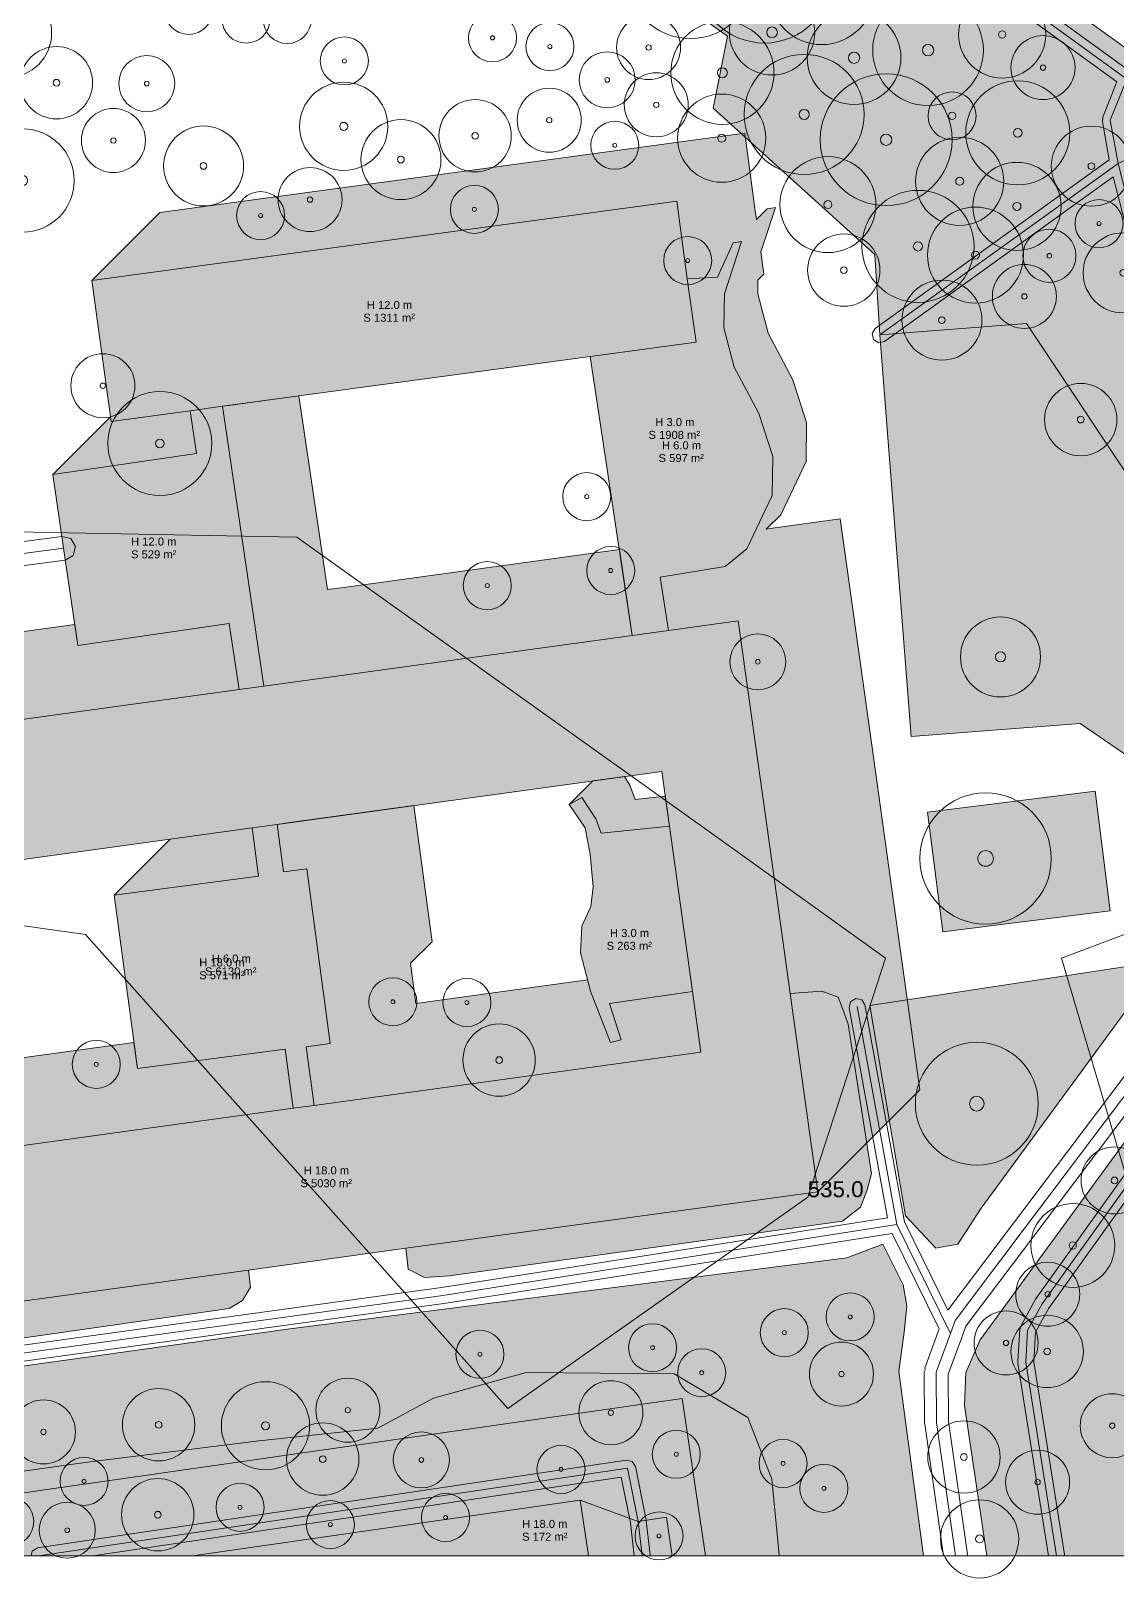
# Model space of a CAD drawing. Header units: metres. Extents: x -4 to 1086, y -7 to 929.
# Drawn here: x 349.2 to 484.9, y -2.8 to 190.6 of the extents above; entities that cross this region are included whole.
import ezdxf

# ---------------------------------------------------------------- set-up
doc = ezdxf.new("R2010")
doc.units = ezdxf.units.M
doc.header["$MEASUREMENT"] = 0
for name, color, linetype, lineweight, true_color in [('TPX_BUILDING_AREAS_TEXT', 7, 'CONTINUOUS', 0, 0x000000), ('TPX_BUILDING_HEIGHTS_TEXT', 7, 'CONTINUOUS', 0, 0x000000), ('TPX_BUILDINGS', 7, 'CONTINUOUS', 0, 0x000000), ('TPX_BUILDINGS_HATCH', 7, 'CONTINUOUS', 0, 0xf0f0f0), ('TPX_BUILDINGS_SHADOWS_HATCH', 7, 'CONTINUOUS', 0, 0x000000), ('TPX_BUILDINGS_SHADOWS_OUTLINES', 7, 'CONTINUOUS', 0, 0x000000), ('TPX_CONTOUR_LINES_5M', 7, 'CONTINUOUS', 0, 0x969696), ('TPX_CONTOUR_LINES_5M_TEXT', 7, 'CONTINUOUS', 0, 0x000000), ('TPX_FRAME_PROJECT', 7, 'CONTINUOUS', 0, 0x000000), ('TPX_ROADS_AXES', 7, 'CONTINUOUS', 0, 0x323232), ('TPX_ROADS_CONTOURS', 7, 'CONTINUOUS', 0, 0x646464), ('TPX_ROADS_HATCH', 7, 'CONTINUOUS', 0, 0xc8c8c8), ('TPX_VEGETATION_GREEN_SPACES', 7, 'CONTINUOUS', 0, 0x58ba48), ('TPX_VEGETATION_GREEN_SPACES_HATCH', 7, 'CONTINUOUS', 0, 0x58ba48), ('TPX_VEGETATION_TREES_INDIVIDUAL', 7, 'CONTINUOUS', 0, 0x136734), ('TPX_WATERWAYS', 7, 'CONTINUOUS', 0, 0x7aafdf)]:
    doc.layers.add(name, color=color, linetype=linetype, lineweight=lineweight, true_color=true_color)
doc.styles.add('TPX_TEXTE', font='arial.ttf')

# ---------------------------------------------------------------- blocks, each defined once
blk = doc.blocks.new('TREETR003_CR035')
at = {"layer": 'TPX_VEGETATION_TREES_INDIVIDUAL'}
for radius in [3.5, 0.292]:
    blk.add_circle((0, 0, 0.04), radius, dxfattribs=at)
blk = doc.blocks.new('TREETR005_CR054')
at = {"layer": 'TPX_VEGETATION_TREES_INDIVIDUAL'}
for radius in [5.44, 0.458]:
    blk.add_circle((0, 0, 0.04), radius, dxfattribs=at)
blk = doc.blocks.new('TREETR003_CR030')
at = {"layer": 'TPX_VEGETATION_TREES_INDIVIDUAL'}
for radius in [3, 0.25]:
    blk.add_circle((0, 0, 0.04), radius, dxfattribs=at)
blk = doc.blocks.new('TREETR005_CR055')
at = {"layer": 'TPX_VEGETATION_TREES_INDIVIDUAL'}
for radius in [5.51, 0.5]:
    blk.add_circle((0, 0, 0.04), radius, dxfattribs=at)
blk = doc.blocks.new('TREETR006_CR075')
at = {"layer": 'TPX_VEGETATION_TREES_INDIVIDUAL'}
for radius in [7.5, 0.625]:
    blk.add_circle((0, 0, 0.04), radius, dxfattribs=at)
blk = doc.blocks.new('TREETR007_CR080')
at = {"layer": 'TPX_VEGETATION_TREES_INDIVIDUAL'}
for radius in [8.03, 0.708]:
    blk.add_circle((0, 0, 0.04), radius, dxfattribs=at)
blk = doc.blocks.new('TREETR009_CR077')
at = {"layer": 'TPX_VEGETATION_TREES_INDIVIDUAL'}
for radius in [7.68, 0.914]:
    blk.add_circle((0, 0, 0.04), radius, dxfattribs=at)
blk = doc.blocks.new('TREETR006_CR070')
at = {"layer": 'TPX_VEGETATION_TREES_INDIVIDUAL'}
for radius in [7, 0.583]:
    blk.add_circle((0, 0, 0.04), radius, dxfattribs=at)
blk = doc.blocks.new('TREETR007_CR069')
at = {"layer": 'TPX_VEGETATION_TREES_INDIVIDUAL'}
for radius in [6.92, 0.708]:
    blk.add_circle((0, 0, 0.04), radius, dxfattribs=at)
blk = doc.blocks.new('TREETR003_CR033')
at = {"layer": 'TPX_VEGETATION_TREES_INDIVIDUAL'}
for radius in [3.32, 0.292]:
    blk.add_circle((0, 0, 0.04), radius, dxfattribs=at)
blk = doc.blocks.new('TREETR007_CR085')
at = {"layer": 'TPX_VEGETATION_TREES_INDIVIDUAL'}
for radius in [8.5, 0.708]:
    blk.add_circle((0, 0, 0.04), radius, dxfattribs=at)
blk = doc.blocks.new('TREETR006_CR065')
at = {"layer": 'TPX_VEGETATION_TREES_INDIVIDUAL'}
for radius in [6.45, 0.625]:
    blk.add_circle((0, 0, 0.04), radius, dxfattribs=at)
blk = doc.blocks.new('TREETR006_CR050')
at = {"layer": 'TPX_VEGETATION_TREES_INDIVIDUAL'}
for radius in [5, 0.625]:
    blk.add_circle((0, 0, 0.04), radius, dxfattribs=at)
blk = doc.blocks.new('TREETR010_CR082')
at = {"layer": 'TPX_VEGETATION_TREES_INDIVIDUAL'}
for radius in [8.21, 0.978]:
    blk.add_circle((0, 0, 0.04), radius, dxfattribs=at)
blk = doc.blocks.new('TREETR007_CR082')
at = {"layer": 'TPX_VEGETATION_TREES_INDIVIDUAL'}
for radius in [8.24, 0.708]:
    blk.add_circle((0, 0, 0.04), radius, dxfattribs=at)
blk = doc.blocks.new('TREETR003_CR040')
at = {"layer": 'TPX_VEGETATION_TREES_INDIVIDUAL'}
for radius in [4, 0.333]:
    blk.add_circle((0, 0, 0.04), radius, dxfattribs=at)
blk = doc.blocks.new('TREETR004_CR050')
at = {"layer": 'TPX_VEGETATION_TREES_INDIVIDUAL'}
for radius in [5, 0.417]:
    blk.add_circle((0, 0, 0.04), radius, dxfattribs=at)
blk = doc.blocks.new('TREETR005_CR030')
at = {"layer": 'TPX_VEGETATION_TREES_INDIVIDUAL'}
for radius in [3, 0.458]:
    blk.add_circle((0, 0, 0.04), radius, dxfattribs=at)
blk = doc.blocks.new('TREETR004_CR042')
at = {"layer": 'TPX_VEGETATION_TREES_INDIVIDUAL'}
for radius in [4.19, 0.417]:
    blk.add_circle((0, 0, 0.04), radius, dxfattribs=at)
blk = doc.blocks.new('TREETR005_CR052')
at = {"layer": 'TPX_VEGETATION_TREES_INDIVIDUAL'}
for radius in [5.24, 0.458]:
    blk.add_circle((0, 0, 0.04), radius, dxfattribs=at)
blk = doc.blocks.new('TREETR004_CR045')
at = {"layer": 'TPX_VEGETATION_TREES_INDIVIDUAL'}
for radius in [4.52, 0.417]:
    blk.add_circle((0, 0, 0.04), radius, dxfattribs=at)
blk = doc.blocks.new('TREETR007_CR053')
at = {"layer": 'TPX_VEGETATION_TREES_INDIVIDUAL'}
for radius in [5.33, 0.667]:
    blk.add_circle((0, 0, 0.04), radius, dxfattribs=at)
blk = doc.blocks.new('TREETR005_CR060')
at = {"layer": 'TPX_VEGETATION_TREES_INDIVIDUAL'}
for radius in [6, 0.5]:
    blk.add_circle((0, 0, 0.04), radius, dxfattribs=at)
blk = doc.blocks.new('TREETR005_CR049')
at = {"layer": 'TPX_VEGETATION_TREES_INDIVIDUAL'}
for radius in [4.89, 0.5]:
    blk.add_circle((0, 0, 0.04), radius, dxfattribs=at)
blk = doc.blocks.new('TREETR005_CR065')
at = {"layer": 'TPX_VEGETATION_TREES_INDIVIDUAL'}
for radius in [6.5, 0.542]:
    blk.add_circle((0, 0, 0.04), radius, dxfattribs=at)
blk = doc.blocks.new('TREETR007_CR066')
at = {"layer": 'TPX_VEGETATION_TREES_INDIVIDUAL'}
for radius in [6.59, 0.708]:
    blk.add_circle((0, 0, 0.04), radius, dxfattribs=at)
blk = doc.blocks.new('TREETR007_CR059')
at = {"layer": 'TPX_VEGETATION_TREES_INDIVIDUAL'}
for radius in [5.86, 0.708]:
    blk.add_circle((0, 0, 0.04), radius, dxfattribs=at)

msp = doc.modelspace()

# ---------------------------------------------------------------- hatches: boundary and pattern name
at = {"layer": 'TPX_BUILDINGS_HATCH'}
for points in [[(429.89, 169.3), (356.83, 159.41), (359.24, 141.78), (369.1, 143.12), (373.14, 143.67), (419.09, 149.89), (432.3, 151.68), (431.21, 159.59), (429.89, 169.3)], [(429.89, 169.3), (356.83, 159.41), (359.24, 141.78), (369.1, 143.12), (373.14, 143.67), (419.09, 149.89), (424.34, 115.04), (428.84, 115.66), (427.81, 122.32), (435.93, 123.67), (438.64, 125.87), (441.83, 132.51), (441.88, 137.4), (440.14, 142.76), (438.6, 145.67), (437.06, 148.56), (435.77, 153.48), (435.84, 157.74), (437.99, 164.28), (436.94, 164.11), (435, 159.82), (431.21, 159.59), (429.89, 169.3)], [(432.3, 151.68), (419.09, 149.89), (424.34, 115.04), (428.84, 115.66), (427.81, 122.32), (435.93, 123.67), (438.64, 125.87), (441.83, 132.51), (441.88, 137.4), (440.14, 142.76), (438.6, 145.67), (437.06, 148.56), (435.77, 153.48), (435.84, 157.74), (437.99, 164.28), (436.94, 164.11), (435, 159.82), (431.21, 159.59), (432.3, 151.68)], [(369.89, 137.76), (351.92, 135.14), (353.28, 125.93), (355.08, 113.76), (373.99, 116.51), (375.2, 108.27), (378.3, 108.69), (373.14, 143.67), (369.1, 143.12), (369.89, 137.76)], [(375.2, 108.27), (313.06, 99.71), (315.45, 82.53), (322.95, 83.56), (326.8, 84.09), (376.83, 90.99), (379.96, 91.42), (428.03, 98.05), (428.98, 91.19), (431.87, 70.55), (432.92, 62.97), (384.58, 56.3), (381.96, 55.94), (331.96, 49.05), (329.01, 48.63), (320.25, 47.43), (322.91, 28.36), (376.4, 35.72), (396.05, 38.44), (447.52, 45.52), (444.08, 70.29), (441.78, 86.83), (437.58, 116.86), (428.84, 115.66), (424.34, 115.04), (378.3, 108.69), (375.2, 108.27)], [(418.04, 94.79), (416.47, 93.91), (418.45, 91.01), (419.09, 87.66), (419.46, 83.61), (419.15, 81.16), (418.04, 78.72), (417.87, 75.37), (419.12, 70.58), (421.6, 64.17), (422.93, 64.49), (421.5, 69.03), (431.87, 70.55), (428.98, 91.19), (420.45, 90.31), (419.8, 92.1), (418.04, 94.79)], [(418.04, 94.79), (416.47, 93.91), (418.45, 91.01), (419.09, 87.66), (419.46, 83.61), (419.15, 81.16), (418.04, 78.72), (417.87, 75.37), (419.12, 70.58), (421.6, 64.17), (422.93, 64.49), (421.5, 69.03), (431.87, 70.55), (428.98, 91.19), (420.45, 90.31), (419.8, 92.1), (418.04, 94.79)], [(377.63, 84.97), (359.6, 82.59), (362.5, 60.9), (380.98, 63.34), (381.96, 55.94), (384.58, 56.3), (383.6, 63.64), (386.6, 64.03), (383.68, 85.87), (380.75, 85.48), (379.96, 91.42), (376.83, 90.99), (377.63, 84.97)], [(417.82, 6.95), (369.39, 0), (418.85, 0), (417.82, 6.95)]]:
    msp.add_hatch(color=256, dxfattribs=at).paths.add_polyline_path(points)
h = msp.add_hatch(color=256, dxfattribs=at)
h.paths.add_polyline_path([(375.2, 108.27), (313.06, 99.71), (315.45, 82.53), (322.95, 83.56), (326.8, 84.09), (376.83, 90.99), (377.63, 84.97), (359.6, 82.59), (362.5, 60.9), (380.98, 63.34), (381.96, 55.94), (331.96, 49.05), (329.01, 48.63), (320.25, 47.43), (322.91, 28.36), (376.4, 35.72), (396.05, 38.44), (447.52, 45.52), (444.08, 70.29), (441.78, 86.83), (437.58, 116.86), (428.84, 115.66), (424.34, 115.04), (378.3, 108.69), (373.14, 143.67), (369.1, 143.12), (369.89, 137.76), (351.92, 135.14), (353.28, 125.93), (355.08, 113.76), (373.99, 116.51), (375.2, 108.27)])
h.paths.add_polyline_path([(379.96, 91.42), (428.03, 98.05), (428.98, 91.19), (431.87, 70.55), (432.92, 62.97), (384.58, 56.3), (383.6, 63.64), (386.6, 64.03), (383.68, 85.87), (380.75, 85.48), (379.96, 91.42)], flags=16)
at = {"layer": 'TPX_BUILDINGS_SHADOWS_HATCH'}
for points in [[(365.32, 167.89), (356.83, 159.41), (429.89, 169.3), (431.21, 159.59), (435, 159.82), (436.94, 164.11), (437.99, 164.28), (435.84, 157.74), (435.77, 153.48), (437.06, 148.56), (438.6, 145.67), (440.14, 142.76), (441.88, 137.4), (441.83, 132.51), (438.64, 125.87), (435.93, 123.67), (427.81, 122.32), (428.84, 115.66), (437.58, 116.86), (441.78, 86.83), (444.08, 70.29), (447.52, 45.52), (460.25, 58.24), (456.81, 83.02), (454.5, 99.55), (450.31, 129.59), (441.57, 128.39), (441.08, 128.32), (442.88, 130.11), (446.07, 136.76), (446.12, 141.64), (444.38, 147), (442.84, 149.91), (441.31, 152.81), (440.01, 157.72), (440.04, 159.42), (440.78, 160.17), (440.4, 162.96), (442.23, 168.53), (441.19, 168.35), (439.85, 167.01), (439.7, 168.08), (438.38, 177.79), (365.32, 167.89)], [(359.16, 142.37), (351.92, 135.14), (369.89, 137.76), (369.1, 143.12), (359.24, 141.78), (359.16, 142.37)], [(373.88, 143.77), (373.14, 143.67), (378.3, 108.69), (424.34, 115.04), (422.72, 125.79), (391.03, 121.42), (387.93, 121), (386.25, 120.76), (382.69, 144.96), (373.88, 143.77)], [(317.3, 103.95), (313.06, 99.71), (375.2, 108.27), (373.99, 116.51), (355.08, 113.76), (354.68, 116.42), (325.79, 112.43), (317.3, 103.95)], [(419.42, 96.86), (416.47, 93.91), (418.04, 94.79), (419.8, 92.1), (420.45, 90.31), (428.98, 91.19), (428.46, 94.94), (424.7, 94.55), (424.04, 96.34), (423.35, 97.41), (419.42, 96.86)], [(381.55, 91.64), (379.96, 91.42), (380.75, 85.48), (383.68, 85.87), (386.6, 64.03), (383.6, 63.64), (384.58, 56.3), (432.92, 62.97), (431.87, 70.55), (421.5, 69.03), (422.93, 64.49), (421.6, 64.17), (419.12, 70.58), (418.75, 71.99), (397.31, 69.03), (396.64, 74.07), (399.33, 76.76), (397.05, 93.78), (381.55, 91.64)], [(366.59, 89.58), (359.6, 82.59), (377.63, 84.97), (376.83, 90.99), (366.59, 89.58)], [(327.72, 84.22), (326.8, 84.09), (331.96, 49.05), (381.96, 55.94), (380.98, 63.34), (362.5, 60.9), (362.06, 64.17), (344.69, 61.78), (341.11, 86.07), (327.72, 84.22)], [(343.02, 7.12), (335.9, 0), (369.39, 0), (417.82, 6.95), (418.85, 0), (433.48, 0), (430.55, 19.68), (343.02, 7.12)]]:
    msp.add_hatch(color=256, dxfattribs=at).paths.add_polyline_path(points)
at = {"layer": 'TPX_ROADS_HATCH'}
for points in [[(472.74, 28.29), (472.51, 24.27), (472.54, 24.16), (472.52, 24.05), (476.34, 0), (478.3, 0), (478.34, 0.16), (474.51, 24.26), (474.72, 27.95), (476.38, 30.97), (510.12, 78.09), (510.3, 78.84), (509.89, 79.49), (509.15, 79.66), (508.5, 79.26), (474.72, 32.09), (474.66, 31.99), (472.86, 28.71), (472.74, 28.29)], [(349.37, 0.6), (349.22, 0), (356.95, 0), (422.95, 9.84), (424.1, 4.13), (424.58, 0), (426.55, 0), (426.58, 0.12), (426.08, 4.4), (426.07, 4.48), (424.72, 11.17), (424.32, 11.79), (423.6, 11.96), (350.03, 0.99), (349.37, 0.6)]]:
    msp.add_hatch(color=256, dxfattribs=at).paths.add_polyline_path(points)
at = {"layer": 'TPX_VEGETATION_GREEN_SPACES_HATCH'}
for points in [[(391.79, 256.05), (374.33, 233.94), (436.25, 189.93), (434.42, 180.93), (454.64, 162.63), (455.28, 152.59), (473.58, 154), (489.2, 130.56), (491.13, 96.62), (501.97, 88.8), (529.92, 125.4), (550.36, 150.47), (550.4, 156.12), (548.65, 158.88), (546.3, 160.51), (541.55, 161.45), (535.65, 163.28), (521.21, 167.51), (510.56, 172.25), (497.62, 180.06), (480.97, 192.05), (457.68, 209.02), (394.29, 255.82), (391.79, 256.05)], [(473.58, 154), (455.28, 152.59), (459.18, 102.4), (480.29, 104.03), (491.13, 96.62), (489.2, 130.56), (473.58, 154)], [(482.15, 95.56), (461.24, 92.95), (463.13, 78), (484.04, 80.61), (482.15, 95.56)], [(465.99, 22.91), (465.86, 18.78), (468.62, 0), (494.76, 0), (494.31, 2.81), (509.6, 5.22), (510.44, 0), (512.1, 0), (513.85, 0.22), (518.96, 0.98), (517.79, 8.09), (528.99, 24.73), (522.8, 67.76), (509.31, 78.68), (506.94, 80.58), (467.81, 27.02), (465.99, 22.91)], [(486.91, 73.77), (454.01, 68.8), (458.45, 42.52), (462.24, 38.47), (465, 38.98), (467.91, 43.45), (487.27, 69.86), (486.91, 73.77)], [(447.52, 45.52), (396.05, 38.44), (396.33, 35.83), (398.37, 34.79), (401.46, 35.02), (450.6, 41.83), (452.85, 43.6), (453.68, 45.76), (454.21, 47.79), (451.32, 66.47), (450.59, 68.4), (450.06, 69.81), (448.02, 70.59), (444.08, 70.29), (447.52, 45.52)], [(318.14, 20.99), (304.9, 19.04), (307.32, 0), (369.39, 0), (417.82, 6.95), (425.09, 4.29), (428.6, 4.83), (429.32, 0), (460.71, 0), (457.62, 23.04), (458.31, 27.98), (458.63, 31.23), (458.17, 33.89), (455.65, 38.98), (451.14, 37.26), (381.53, 28.36), (318.29, 19.56), (318.14, 20.99)], [(376.4, 35.72), (322.91, 28.36), (323.57, 23.72), (373.98, 30.9), (375.63, 31.94), (376.65, 33.57), (376.4, 35.72)]]:
    msp.add_hatch(color=256, dxfattribs=at).paths.add_polyline_path(points)

# ---------------------------------------------------------------- linework, layer by layer
at = {"layer": 'TPX_BUILDINGS', "elevation": 0.04}
for points in [[(429.89, 169.3), (356.83, 159.41), (359.24, 141.78), (369.1, 143.12), (373.14, 143.67), (419.09, 149.89), (432.3, 151.68), (431.21, 159.59)], [(429.89, 169.3), (356.83, 159.41), (359.24, 141.78), (369.1, 143.12), (373.14, 143.67), (419.09, 149.89), (424.34, 115.04), (428.84, 115.66), (427.81, 122.32), (435.93, 123.67), (438.64, 125.87), (441.83, 132.51), (441.88, 137.4), (440.14, 142.76), (438.6, 145.67), (437.06, 148.56), (435.77, 153.48), (435.84, 157.74), (437.99, 164.28), (436.94, 164.11), (435, 159.82), (431.21, 159.59)], [(432.3, 151.68), (419.09, 149.89), (424.34, 115.04), (428.84, 115.66), (427.81, 122.32), (435.93, 123.67), (438.64, 125.87), (441.83, 132.51), (441.88, 137.4), (440.14, 142.76), (438.6, 145.67), (437.06, 148.56), (435.77, 153.48), (435.84, 157.74), (437.99, 164.28), (436.94, 164.11), (435, 159.82), (431.21, 159.59)], [(369.89, 137.76), (351.92, 135.14), (353.28, 125.93), (355.08, 113.76), (373.99, 116.51), (375.2, 108.27), (378.3, 108.69), (373.14, 143.67), (369.1, 143.12)], [(379.96, 91.42), (428.03, 98.05), (428.98, 91.19), (431.87, 70.55), (432.92, 62.97), (384.58, 56.3), (383.6, 63.64), (386.6, 64.03), (383.68, 85.87), (380.75, 85.48)], [(418.04, 94.79), (416.47, 93.91), (418.45, 91.01), (419.09, 87.66), (419.46, 83.61), (419.15, 81.16), (418.04, 78.72), (417.87, 75.37), (419.12, 70.58), (421.6, 64.17), (422.93, 64.49), (421.5, 69.03), (431.87, 70.55), (428.98, 91.19), (420.45, 90.31), (419.8, 92.1)], [(418.04, 94.79), (416.47, 93.91), (418.45, 91.01), (419.09, 87.66), (419.46, 83.61), (419.15, 81.16), (418.04, 78.72), (417.87, 75.37), (419.12, 70.58), (421.6, 64.17), (422.93, 64.49), (421.5, 69.03), (431.87, 70.55), (428.98, 91.19), (420.45, 90.31), (419.8, 92.1)], [(377.63, 84.97), (359.6, 82.59), (362.5, 60.9), (380.98, 63.34), (381.96, 55.94), (384.58, 56.3), (383.6, 63.64), (386.6, 64.03), (383.68, 85.87), (380.75, 85.48), (379.96, 91.42), (376.83, 90.99)], [(417.82, 6.95), (369.39, 0), (418.85, 0)]]:
    msp.add_lwpolyline(points, close=True, dxfattribs=at)
for points in [[(322.91, 28.36), (376.4, 35.72), (396.05, 38.44), (447.52, 45.52), (444.08, 70.29), (441.78, 86.83), (437.58, 116.86), (428.84, 115.66), (424.34, 115.04), (378.3, 108.69), (373.14, 143.67), (369.1, 143.12), (369.89, 137.76), (351.92, 135.14), (353.28, 125.93), (355.08, 113.76), (373.99, 116.51), (375.2, 108.27), (313.06, 99.71)], [(322.91, 28.36), (376.4, 35.72), (396.05, 38.44), (447.52, 45.52), (444.08, 70.29), (441.78, 86.83), (437.58, 116.86), (428.84, 115.66), (424.34, 115.04), (378.3, 108.69), (375.2, 108.27), (313.06, 99.71)], [(326.8, 84.09), (376.83, 90.99), (379.96, 91.42), (428.03, 98.05), (428.98, 91.19), (431.87, 70.55), (432.92, 62.97), (384.58, 56.3), (381.96, 55.94), (331.96, 49.05)], [(326.8, 84.09), (376.83, 90.99), (377.63, 84.97), (359.6, 82.59), (362.5, 60.9), (380.98, 63.34), (381.96, 55.94), (331.96, 49.05)]]:
    msp.add_lwpolyline(points, dxfattribs=at)
at = {"layer": 'TPX_BUILDINGS_SHADOWS_OUTLINES', "elevation": 0.04}
for points in [[(365.32, 167.89), (356.83, 159.41), (429.89, 169.3), (431.21, 159.59), (435, 159.82), (436.94, 164.11), (437.99, 164.28), (435.84, 157.74), (435.77, 153.48), (437.06, 148.56), (438.6, 145.67), (440.14, 142.76), (441.88, 137.4), (441.83, 132.51), (438.64, 125.87), (435.93, 123.67), (427.81, 122.32), (428.84, 115.66), (437.58, 116.86), (441.78, 86.83), (444.08, 70.29), (447.52, 45.52), (460.25, 58.24), (456.81, 83.02), (454.5, 99.55), (450.31, 129.59), (441.57, 128.39), (441.08, 128.32), (442.88, 130.11), (446.07, 136.76), (446.12, 141.64), (444.38, 147), (442.84, 149.91), (441.31, 152.81), (440.01, 157.72), (440.04, 159.42), (440.78, 160.17), (440.4, 162.96), (442.23, 168.53), (441.19, 168.35), (439.85, 167.01), (439.7, 168.08), (438.38, 177.79)], [(359.16, 142.37), (351.92, 135.14), (369.89, 137.76), (369.1, 143.12), (359.24, 141.78)], [(373.88, 143.77), (373.14, 143.67), (378.3, 108.69), (424.34, 115.04), (422.72, 125.79), (391.03, 121.42), (387.93, 121), (386.25, 120.76), (382.69, 144.96)], [(317.3, 103.95), (313.06, 99.71), (375.2, 108.27), (373.99, 116.51), (355.08, 113.76), (354.68, 116.42), (325.79, 112.43)], [(419.42, 96.86), (416.47, 93.91), (418.04, 94.79), (419.8, 92.1), (420.45, 90.31), (428.98, 91.19), (428.46, 94.94), (424.7, 94.55), (424.04, 96.34), (423.35, 97.41)], [(381.55, 91.64), (379.96, 91.42), (380.75, 85.48), (383.68, 85.87), (386.6, 64.03), (383.6, 63.64), (384.58, 56.3), (432.92, 62.97), (431.87, 70.55), (421.5, 69.03), (422.93, 64.49), (421.6, 64.17), (419.12, 70.58), (418.75, 71.99), (397.31, 69.03), (396.64, 74.07), (399.33, 76.76), (397.05, 93.78)], [(366.59, 89.58), (359.6, 82.59), (377.63, 84.97), (376.83, 90.99)], [(327.72, 84.22), (326.8, 84.09), (331.96, 49.05), (381.96, 55.94), (380.98, 63.34), (362.5, 60.9), (362.06, 64.17), (344.69, 61.78), (341.11, 86.07)], [(343.02, 7.12), (335.9, 0), (369.39, 0), (417.82, 6.95), (418.85, 0), (433.48, 0), (430.55, 19.68)]]:
    msp.add_lwpolyline(points, close=True, dxfattribs=at)
at = {"layer": 'TPX_CONTOUR_LINES_5M', "elevation": 0.05}
for points in [[(329.67, 128.3), (307.5, 104.6), (329.67, 81.38), (356.04, 77.68), (408.79, 18.41), (446.25, 44.83), (455.98, 74.71), (435.16, 89.66), (382.41, 127.33), (329.67, 128.3)], [(520.68, 0), (523, 44.83), (487.91, 78.44), (477.98, 74.71), (500.06, 0)]]:
    msp.add_lwpolyline(points, dxfattribs=at)
at = {"layer": 'TPX_FRAME_PROJECT', "elevation": 0}
msp.add_lwpolyline([(0, 0), (1081.31, 0), (1081.31, 926.42), (0, 926.42)], close=True, dxfattribs=at)
at = {"layer": 'TPX_ROADS_AXES', "elevation": 0.03}
for points in [[(232.2, 301.39), (256.66, 303.48), (287, 306.09), (300.01, 305.23), (314.5, 302.5), (343.76, 288.52), (387.36, 256.22), (486.11, 184.57), (486.58, 184.21), (494.49, 178.61), (499.33, 175.18), (515.59, 165.35), (536.92, 157.79), (554.84, 152.99), (566.8, 150.84), (590.74, 146), (609.56, 144.37), (629.16, 143.99), (636.48, 140.63), (649.17, 129.79), (651.65, 128.09), (655.44, 125.55), (717.68, 81.41)], [(484.05, 179.44), (486.11, 184.57), (496.25, 185.88)], [(455.28, 152.59), (485.03, 174.02), (494.49, 178.61)], [(491.13, 96.62), (492.97, 109.55), (492.34, 118.49), (492.45, 123.27), (494.88, 128.43), (494.3, 134.82), (493.49, 138.47), (493.54, 149.64), (488.87, 158.95), (485.03, 174.02), (484.05, 179.44)], [(562.57, 164.2), (554.84, 152.99), (516.19, 100.76), (488.54, 61.09), (473.3, 40.87), (464.68, 29.44), (464.08, 27.8), (462.3, 22.96)], [(353.28, 125.93), (318.61, 121.35)], [(509.31, 78.68), (475.54, 31.5), (473.73, 28.23), (473.5, 24.21)], [(452.43, 68.67), (457.38, 41.41), (464.08, 27.8)], [(298.96, 18.13), (318.14, 20.99), (324.74, 22.11), (400.65, 32.54), (457.38, 41.41)], [(473.5, 24.21), (477.35, 0)], [(462.3, 22.96), (462.36, 16.67), (464.71, 0)], [(350.18, 0), (423.74, 10.97), (425.09, 4.29), (425.59, 0)]]:
    msp.add_lwpolyline(points, dxfattribs=at)
at = {"layer": 'TPX_ROADS_CONTOURS', "elevation": 0.03}
for points in [[(389.26, 256.08), (392.72, 259.83), (457.81, 209.86), (457.9, 209.79), (485.14, 192.04), (492.89, 186.46), (486.38, 185.62)], [(472.74, 28.29), (472.51, 24.27), (472.54, 24.16), (472.52, 24.05), (476.34, 0), (478.3, 0), (478.34, 0.16), (474.51, 24.26), (474.72, 27.95), (476.38, 30.97), (510.12, 78.09), (510.3, 78.84), (509.89, 79.49), (509.15, 79.66), (508.5, 79.26), (474.72, 32.09), (474.66, 31.99), (472.86, 28.71)], [(349.37, 0.6), (349.22, 0), (356.95, 0), (422.95, 9.84), (424.1, 4.13), (424.58, 0), (426.55, 0), (426.58, 0.12), (426.08, 4.4), (426.07, 4.48), (424.72, 11.17), (424.32, 11.79), (423.6, 11.96), (350.03, 0.99)]]:
    msp.add_lwpolyline(points, close=True, dxfattribs=at)
for points in [[(387.97, 254.54), (484.89, 184.22), (483.13, 179.81), (483.07, 179.26), (483.93, 174.46), (454.7, 153.4), (454.29, 152.75), (454.47, 152.01), (455.12, 151.6), (455.86, 151.78), (484.42, 172.35), (487.91, 158.71)], [(320.28, 120.05), (353.48, 124.45), (354.47, 125.02), (354.77, 126.13), (354.19, 127.13), (353.08, 127.42), (319.91, 123.03)], [(487.33, 61.97), (472.1, 41.77), (463.76, 30.71), (458.34, 41.73), (453.41, 68.85), (453, 69.49), (452.25, 69.65), (451.61, 69.24), (451.45, 68.49), (456.21, 42.24), (400.5, 33.53), (324.61, 23.1)], [(324.89, 21.12), (400.79, 31.55), (400.8, 31.55), (456.8, 40.31), (462.69, 28.36), (460.89, 23.48), (460.91, 23.21), (460.8, 22.95), (460.86, 16.65), (460.87, 16.46), (463.2, 0), (466.14, 0), (466.2, 0.21), (463.86, 16.78), (463.8, 22.7), (465.49, 27.28), (466.01, 28.71), (474.5, 39.97), (489.74, 60.18)]]:
    msp.add_lwpolyline(points, dxfattribs=at)
at = {"layer": 'TPX_VEGETATION_GREEN_SPACES', "elevation": 0}
for points in [[(391.79, 256.05), (374.33, 233.94), (436.25, 189.93), (434.42, 180.93), (454.64, 162.63), (455.28, 152.59), (473.58, 154), (489.2, 130.56), (491.13, 96.62), (501.97, 88.8), (529.92, 125.4), (550.36, 150.47), (550.4, 156.12), (548.65, 158.88), (546.3, 160.51), (541.55, 161.45), (535.65, 163.28), (521.21, 167.51), (510.56, 172.25), (497.62, 180.06), (480.97, 192.05), (457.68, 209.02), (394.29, 255.82)], [(473.58, 154), (455.28, 152.59), (459.18, 102.4), (480.29, 104.03), (491.13, 96.62), (489.2, 130.56)], [(482.15, 95.56), (461.24, 92.95), (463.13, 78), (484.04, 80.61)], [(465.99, 22.91), (465.86, 18.78), (468.62, 0), (494.76, 0), (494.31, 2.81), (509.6, 5.22), (510.44, 0), (512.1, 0), (513.85, 0.22), (518.96, 0.98), (517.79, 8.09), (528.99, 24.73), (522.8, 67.76), (509.31, 78.68), (506.94, 80.58), (467.81, 27.02)], [(486.91, 73.77), (454.01, 68.8), (458.45, 42.52), (462.24, 38.47), (465, 38.98), (467.91, 43.45), (487.27, 69.86)], [(447.52, 45.52), (396.05, 38.44), (396.33, 35.83), (398.37, 34.79), (401.46, 35.02), (450.6, 41.83), (452.85, 43.6), (453.68, 45.76), (454.21, 47.79), (451.32, 66.47), (450.59, 68.4), (450.06, 69.81), (448.02, 70.59), (444.08, 70.29)], [(318.14, 20.99), (304.9, 19.04), (307.32, 0), (369.39, 0), (417.82, 6.95), (425.09, 4.29), (428.6, 4.83), (429.32, 0), (460.71, 0), (457.62, 23.04), (458.31, 27.98), (458.63, 31.23), (458.17, 33.89), (455.65, 38.98), (451.14, 37.26), (381.53, 28.36), (318.29, 19.56)], [(376.4, 35.72), (322.91, 28.36), (323.57, 23.72), (373.98, 30.9), (375.63, 31.94), (376.65, 33.57)]]:
    msp.add_lwpolyline(points, close=True, dxfattribs=at)
at = {"layer": 'TPX_WATERWAYS', "elevation": 0.01}
msp.add_lwpolyline([(220.99, 2.71), (239.52, 7.38), (251.62, 10.84), (263.95, 10.98), (274.18, 7.31), (294.91, 0.46), (315.78, 6.03), (356.28, 11.71), (377.36, 14.32), (392.53, 15.96), (399.49, 19.73), (411.08, 22.93), (429.56, 22.76), (438.76, 17.3), (441.77, 9.61), (442.7, 0.15), (442.72, 0)], dxfattribs=at)

# ---------------------------------------------------------------- block references
at = {"layer": 'TPX_VEGETATION_TREES_INDIVIDUAL'}
for name, p in [('TREETR007_CR080', (431.6, 197.66, 0.04)), ('TREETR007_CR085', (440.84, 197.57, 0.04)), ('TREETR007_CR066', (448.01, 195.46, 0.04)), ('TREETR005_CR055', (346.28, 190.3, 0.04)), ('TREETR003_CR030', (368.91, 193.15, 0.04)), ('TREETR007_CR053', (441.8, 190.41, 0.04)), ('TREETR005_CR054', (470.55, 190.13, 0.04)), ('TREETR003_CR030', (376.08, 192.06, 0.04)), ('TREETR003_CR030', (381.22, 192.01, 0.04)), ('TREETR007_CR069', (461.29, 188.18, 0.04)), ('TREETR003_CR030', (406.87, 189.72, 0.04)), ('TREETR003_CR030', (414.05, 188.63, 0.04)), ('TREETR003_CR040', (426.37, 188.51, 0.04)), ('TREETR006_CR065', (435.59, 185.36, 0.04)), ('TREETR007_CR059', (452.04, 187.24, 0.04)), ('TREETR003_CR030', (388.36, 186.83, 0.04)), ('TREETR003_CR040', (475.65, 186, 0.04)), ('TREETR004_CR045', (352.39, 184.11, 0.04)), ('TREETR003_CR035', (421.2, 184.47, 0.04)), ('TREETR006_CR075', (445.81, 180.15, 0.04)), ('TREETR003_CR035', (363.68, 184, 0.04)), ('TREETR005_CR055', (388.28, 178.66, 0.04)), ('TREETR003_CR040', (427.33, 181.35, 0.04)), ('TREETR007_CR082', (456.05, 176.99, 0.04)), ('TREETR005_CR065', (472.49, 177.85, 0.04)), ('TREETR004_CR045', (404.7, 177.48, 0.04)), ('TREETR003_CR040', (413.96, 179.43, 0.04)), ('TREETR005_CR055', (435.51, 177.18, 0.04)), ('TREETR005_CR030', (464.29, 179.97, 0.04)), ('TREETR003_CR040', (359.51, 176.89, 0.04)), ('TREETR006_CR065', (348.16, 171.89, 0.04)), ('TREETR004_CR050', (370.77, 173.71, 0.04)), ('TREETR004_CR050', (395.43, 174.5, 0.04)), ('TREETR003_CR030', (422.15, 176.29, 0.04)), ('TREETR004_CR050', (481.69, 173.68, 0.04)), ('TREETR005_CR055', (465.24, 171.79, 0.04)), ('TREETR005_CR060', (448.78, 168.88, 0.04)), ('TREETR005_CR055', (472.4, 168.65, 0.04)), ('TREETR003_CR040', (384.08, 169.5, 0.04)), ('TREETR003_CR030', (377.9, 167.51, 0.04)), ('TREETR003_CR030', (404.61, 168.28, 0.04)), ('TREETR006_CR070', (460.03, 163.66, 0.04)), ('TREETR005_CR060', (467.21, 162.57, 0.04)), ('TREETR003_CR030', (482.65, 166.51, 0.04)), ('TREETR003_CR030', (431.26, 161.89, 0.04)), ('TREETR004_CR045', (450.76, 160.69, 0.04)), ('TREETR003_CR033', (476.45, 162.48, 0.04)), ('TREETR004_CR050', (485.67, 160.35, 0.04)), ('TREETR003_CR040', (473.32, 157.4, 0.04)), ('TREETR004_CR050', (463.02, 154.44, 0.04)), ('TREETR003_CR040', (358.19, 146.24, 0.04)), ('TREETR005_CR065', (365.31, 139.02, 0.04)), ('TREETR004_CR045', (480.36, 142.01, 0.04)), ('TREETR003_CR030', (418.65, 132.38, 0.04)), ('TREETR003_CR030', (421.64, 123.15, 0.04)), ('TREETR003_CR030', (406.22, 121.26, 0.04)), ('TREETR006_CR050', (470.34, 112.35, 0.04)), ('TREETR003_CR035', (440.02, 111.74, 0.04)), ('TREETR010_CR082', (468.48, 87.16, 0.04)), ('TREETR003_CR030', (394.42, 69.25, 0.04)), ('TREETR003_CR030', (403.67, 69.16, 0.04)), ('TREETR004_CR045', (407.7, 61.97, 0.04)), ('TREETR003_CR030', (357.37, 61.43, 0.04)), ('TREETR009_CR077', (467.38, 56.51, 0.04)), ('TREETR004_CR042', (484.59, 46.93, 0.04)), ('TREETR005_CR052', (479.38, 38.8, 0.04)), ('TREETR003_CR040', (476.24, 32.7, 0.04)), ('TREETR003_CR030', (451.56, 29.87, 0.04)), ('TREETR003_CR030', (426.87, 26.02, 0.04)), ('TREETR003_CR030', (443.33, 27.9, 0.04)), ('TREETR003_CR040', (471.04, 26.62, 0.04)), ('TREETR004_CR045', (476.17, 25.55, 0.04)), ('TREETR003_CR030', (405.3, 25.2, 0.04)), ('TREETR003_CR030', (433.01, 22.89, 0.04)), ('TREETR003_CR040', (450.47, 22.73, 0.04)), ('TREETR005_CR055', (378.51, 16.26, 0.04)), ('TREETR003_CR040', (388.8, 18.21, 0.04)), ('TREETR003_CR040', (421.66, 17.89, 0.04)), ('TREETR003_CR040', (350.77, 15.5, 0.04)), ('TREETR004_CR045', (365.16, 16.39, 0.04)), ('TREETR003_CR040', (484.3, 16.27, 0.04)), ('TREETR004_CR045', (385.66, 12.1, 0.04)), ('TREETR003_CR035', (397.98, 11.99, 0.04)), ('TREETR003_CR030', (429.83, 12.7, 0.04)), ('TREETR004_CR045', (465.77, 12.36, 0.04)), ('TREETR003_CR030', (415.43, 10.8, 0.04)), ('TREETR003_CR030', (443.17, 11.55, 0.04)), ('TREETR003_CR030', (355.85, 9.32, 0.04)), ('TREETR003_CR040', (474.98, 9.21, 0.04)), ('TREETR003_CR030', (448.27, 8.44, 0.04)), ('TREETR004_CR045', (365.05, 5.15, 0.04)), ('TREETR003_CR030', (375.33, 6.07, 0.04)), ('TREETR003_CR030', (401, 4.8, 0.04)), ('TREETR003_CR030', (346.56, 4.3, 0.04)), ('TREETR003_CR035', (353.74, 3.21, 0.04)), ('TREETR003_CR030', (386.61, 3.92, 0.04)), ('TREETR005_CR049', (467.73, 2.12, 0.04)), ('TREETR003_CR030', (427.68, 2.5, 0.04))]:
    msp.add_blockref(name, p, dxfattribs=at)

# ---------------------------------------------------------------- texts
at = {"layer": 'TPX_BUILDING_AREAS_TEXT', "style": 'TPX_TEXTE'}
for s, p in [('S 1311 m²', (390.74, 154.24, 0.05)), ('S 1908 m²', (426.36, 139.6, 0.05)), ('S 597 m²', (427.62, 136.7, 0.05)), ('S 529 m²', (361.71, 124.67, 0.05)), ('S 263 m²', (421.13, 75.75, 0.05)), ('S 6130 m²', (370.94, 72.55, 0.05)), ('S 571 m²', (370.23, 72.07, 0.05)), ('S 5030 m²', (382.87, 46.08, 0.05)), ('S 172 m²', (410.57, 1.9, 0.05))]:
    msp.add_text(s, height=1, dxfattribs=at).set_placement(p)
at = {"layer": 'TPX_BUILDING_HEIGHTS_TEXT', "style": 'TPX_TEXTE'}
for s, p in [('H 12.0 m', (391.17, 155.84, 0.05)), ('H 3.0 m', (427.21, 141.2, 0.05)), ('H 6.0 m', (428.04, 138.3, 0.05)), ('H 12.0 m', (361.71, 126.27, 0.05)), ('H 3.0 m', (421.55, 77.35, 0.05)), ('H 18.0 m', (370.23, 73.67, 0.05)), ('H 6.0 m', (371.79, 74.15, 0.05)), ('H 18.0 m', (383.29, 47.68, 0.05)), ('H 18.0 m', (410.57, 3.5, 0.05))]:
    msp.add_text(s, height=1, dxfattribs=at).set_placement(p)
at = {"layer": 'TPX_CONTOUR_LINES_5M_TEXT', "style": 'TPX_TEXTE'}
msp.add_text('535.0', height=2, dxfattribs=at).set_placement((446.25, 44.83, 0.05))

doc.saveas('drawing.dxf')
